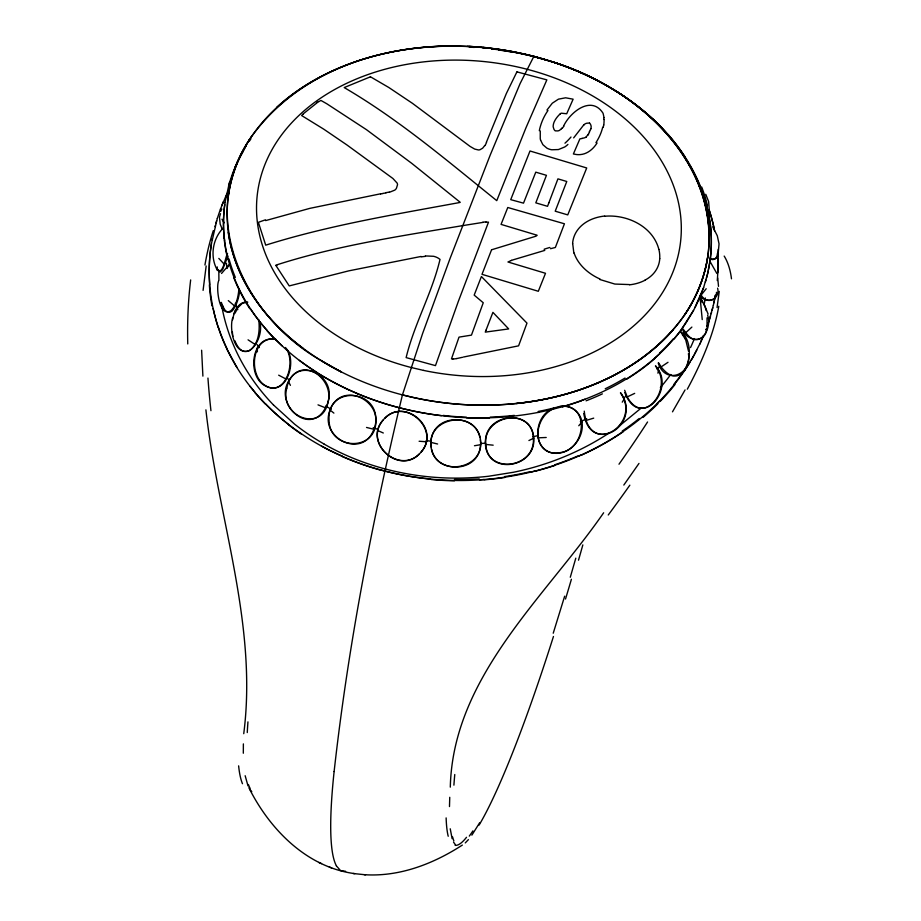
<?xml version="1.0" encoding="UTF-8"?>
<svg xmlns="http://www.w3.org/2000/svg" width="921" height="921" viewBox="0 0 921 921"><rect width="100%" height="100%" fill="white"/><g stroke="black" fill="none" stroke-linecap="round" stroke-linejoin="round"><path stroke-width="1.38" d="M710.218 258.122C713.096 260.079 717.102 259.158 717.989 255.497L718.207 249.418M480.566 444.716C482.903 412.965 432.571 410.743 430.97 442.034C428.622 473.797 478.966 476.019 480.566 444.716L474.465 445.741M238.93 288.641C238.297 296.389 236.605 305.242 230.826 310.78C219.002 318.021 215.986 287.467 218.519 281.216M449.483 806.566L449.747 797.298M479.91 437.613C473.843 408.636 426.009 417.858 431.212 447.019M584.259 411.134C588.772 457.426 643.169 425.629 620.892 392.991M243.374 743.892L243.317 753.228M533.743 438.189C536.264 467.373 487.9 476.295 485.712 444.429C482.777 415.037 531.521 406.149 533.743 438.189L528.919 440.537M572.689 243.524L573.829 252.999M716.492 292.325C716.964 302.514 704.484 302.583 699.937 295.526M243.743 733.692C257.834 624.024 217.77 517.74 205.901 409.845M334.127 771.51C348.265 644.596 372.74 519.007 402.431 394.879L412.838 397.388A241.832 178.87 6.1 0 0 468.789 404.86C548.306 408.314 636.146 382.699 684.234 315.431C696.852 297.149 705.405 275.932 708.145 253.839C718.461 161.117 636.066 87.944 554.43 62.455L533.858 56.377L512.755 51.668A241.647 178.732 6.1 0 0 490.559 48.283A241.728 178.789 6.1 0 0 467.465 46.326M450.3 787.144C452.844 676.693 545.14 597.269 603.646 512.778M719.255 291.404L717.068 307.51M232.645 319.806C233.819 312.392 237.906 301.524 247.081 302.157M717.989 255.497L719.048 243.881L717.286 235.741L712.693 226.773M203.081 290.368L206.154 266.008M227.545 253.482C225.357 256.729 223.273 274.953 217.379 270.221L217.241 266.917M540.27 130.943L540.259 138.53A23.347 16.014 10.7 0 0 540.569 140.165M710.264 224.183L710.517 226.416A255.14 188.713 6.1 0 1 711.323 242.396A255.923 189.289 6.1 0 1 710.126 260.067L709.803 262.312M224.724 204.704L225.023 202.551M710.126 260.067L707.581 273.882L703.609 287.582M228.281 196.369C231.113 175.025 239.345 154.532 251.433 136.745M421.058 452.107C441.93 428.253 403.26 395.5 383.171 420.011C362.92 441.942 398.689 475.432 419.32 453.961M717.482 253.206C717.643 257.109 714.65 261.034 710.448 259.192L709.504 258.49M225.023 202.562L229.156 183.693M657.939 373.212L658.469 369.839L655.856 366.028M603.681 124.968L603.267 127.282M709.654 263.302L709.297 265.444M218.07 326.909A301.708 223.147 6.1 0 1 213.119 308.512L212.578 305.876A311.931 230.711 6.1 0 1 209.723 284.796L209.378 278.844A323.513 239.287 6.3 0 1 211.416 243.708L217.321 218.369M383.297 419.861C362.621 443.508 400.623 476.192 420.932 452.257C441.124 430.349 405.482 396.916 384.817 418.272M715.398 295.077L715.133 296.608M708.756 216.826L708.733 212.578M715.11 296.746L715.318 295.503M212.049 240.001L212.279 238.769M709.112 266.514L708.502 269.68M714.903 297.84L714.339 300.718M708.145 253.839C705.164 275.932 696.69 296.999 684.234 315.431M714.88 297.978L713.349 305.3M225.921 197.198L226.129 196.138M239.69 291.174C238.7 298.243 236.766 305.323 232.196 310.93C228.247 314.625 223.78 310.135 223.043 306.025M714.201 301.432L713.89 302.871M232.84 317.503C229.191 326.31 233.059 356.485 249.499 350.602C258.974 343.694 260.01 330.271 258.697 319.529M708.065 271.776L708.284 270.728M707.823 272.823L706.545 278.004M713.361 305.277L709.101 320.704M712.785 307.683L712.175 310.089M214.973 226.635L215.295 225.438M330.052 410.041C318.643 437.97 362.816 459.89 373.891 429.29C385.703 401.326 341.277 379.383 330.052 410.041L333.897 413.115M711.219 313.658L711.542 312.484M228.581 185.731L228.869 184.718M215.94 223.066L216.619 220.706M590.925 128.675L590.626 129.596M575.798 558.172L570.283 577.248M705.981 280.03L705.382 282.068M229.156 183.716L229.766 181.667M220.522 213.66L219.474 217.137L220.177 224.102L222.26 229.202M710.195 317.169L710.54 316.007M402.431 394.879L422.635 333.425L450.162 258.214L490.191 155.108L520.089 83.604L533.858 56.377L554.43 62.455A241.647 178.732 6.1 0 1 574.946 70.111A241.728 178.789 6.1 0 1 595.116 79.356M564.665 596.175L553.233 633.222M229.456 182.703L232.829 172.757M706.729 328.947C705.313 343.913 686.237 341.472 682.542 329.165M217.321 218.381L220.43 209.171M709.469 319.506L709.838 318.344M708.721 321.855L709.101 320.681M708.721 321.843L708.145 323.559M681.471 329.35L694.066 309.502L703.609 287.605M707.938 324.157L707.547 325.286M703.437 288.1L703.091 289.09M707.742 324.733L706.937 326.99L707.34 325.873M220.43 209.171L227.003 193.422M288.423 381.593C274.47 405.205 310.227 436.945 325.481 407.819C340.033 384.241 303.953 352.432 288.423 381.593L290.426 385.346M702.562 290.552L700.075 296.873M232.829 172.757L237.376 162.073M491.503 249.959L482.005 274.331L538.313 291.278L545.508 273.295L507.955 261.99L511.477 260.436M221.926 205.222L222.364 204.105M222.525 203.702L223.366 201.63M276.312 339.561C252.757 333.816 246.874 371.785 262.37 383.976C284.439 400.497 297.31 362.54 285.475 347.493M486.392 142.271L506.32 93.585L516.612 72.471M700.041 296.953L702.239 319.599M234.774 167.91L236.26 164.491M699.868 297.356L695.079 307.533M233.83 313.831L235.834 309.41M235.005 313.198L237.065 309.421M700.685 342.175L703.644 335.44L699.615 344.454M228.017 256.015L222.514 269.715L220.257 271.971L218.761 271.177M237.365 162.084L245.193 147.579M700.156 343.303L692.534 357.889L684.395 370.864M227.533 192.316L228.086 191.177M696.817 350.061L694.422 354.527M589.647 131.715L588.438 133.879M685.063 389.928L672.491 411.837M241.302 154.325L242.925 151.424M693.536 310.469L685.984 322.937A255.923 189.289 6.1 0 1 673.873 338.905A254.944 188.563 6.1 0 1 660.138 353.284L654.854 358.073M693.801 355.667L691.234 360.111M227.199 267.873L228.972 265.363M479.622 822.81L471.874 835.151M546.936 110.059L552.301 103.21L558.448 99.157L565.621 97.799L573.127 99.18L566.714 113.755L561.142 113.179L560.187 114.008M689.887 362.344L688.505 364.578M484.791 145.495L482.65 148.2L479.933 149.755A4.593 3.235 6.1 0 1 478.356 149.95L474.66 149.064L470.067 146.404L412.424 103.313L388.812 87.495L370.99 77.099A22.806 14.287 -8.1 0 0 370.346 76.88M245.78 146.623L246.391 145.656M622.251 402.143L624.265 399.035M597.084 142.939C593.4 148.903 587.425 154.106 580.149 154.601A14.137 9.624 11.7 0 1 576.235 154.498L573.392 153.968L579.896 138.864L582.176 138.484M587.794 134.961L586.159 136.941M237.802 307.764L242.511 303.159L247.795 302.157M638.99 463.413L623.816 485.056M573.656 137.885L583.35 125.429A41.975 27.849 16.4 0 1 583.949 124.922M563.583 126.131C569.915 112.431 590.948 95.162 602.725 112.742A10.856 6.689 14 0 1 603.151 113.582L604.026 117.577M706.188 288.734L701.157 295.054C706.66 305.231 720.51 299.003 717.62 288.169M222.986 228.281C212.417 239.126 209.792 256.959 217.379 270.221M468.421 839.618L465.255 842.922M578.768 425.744L581.991 422.048C580.575 412.873 572.056 405.516 562.65 406.311M221.535 273.456L230.031 263.636M562.075 127.938L561.396 128.687M687.803 365.683A326.299 241.348 6.1 0 1 674.46 384.31A319.955 236.651 6.1 0 1 659.505 401.176L657.26 403.421M302.825 114.331L301.651 115.551L323.743 129.17L346.883 144.919L392.899 178.478L397.17 183.129A8.254 6.044 1.9 0 1 397.515 184.753L396.421 188.31A8.139 5.963 2 0 1 394.775 190.129L389.318 192.328M583.879 124.888L584.559 124.266A7.264 4.743 13.9 0 1 585.18 123.851A5.906 3.857 14.1 0 1 586.965 123.207L589.164 123.057M707.627 315.224C712.635 329.66 698.325 350.889 685.846 332.619L691.89 327.082M641.569 407.761L619.349 425.928M624.254 397.492L626.349 395.949M316.974 102.853L303.723 113.479A60.728 38.889 -7.5 0 0 302.94 114.377M681.344 332.078C699.465 346.71 683.946 396.26 661.14 366.903L668.001 362.298M609 433.1C585.215 448.757 558.863 460.442 531.405 467.983A240.346 181.368 5.7 0 1 513.377 472.277L488.648 476.238A219.923 166.16 5.7 0 1 444.152 477.872A209.781 158.377 5.7 0 1 329.315 447.007L324.031 444.06M318.493 101.817L320.911 100.435L326.828 103.785L366.466 129.677L411.664 163.282L460.247 202.332A12.387 9.129 5.6 0 1 459.372 202.585C394.395 214.558 328.855 225.334 265.709 245.159L258.605 223.055M462.354 845.075C433.388 863.875 399.23 877.068 364.221 874.685M553.648 408.245C530.657 416.361 532.2 459.13 561.28 452.418C585.088 448.803 590.361 405.608 562.259 406.046M554.039 408.521C537.3 415.164 530.438 443.554 549.077 452.004C566.714 458.635 584.939 439.524 581.991 422.048M624.668 390.285L627.236 396.916L634.696 393.371M581.784 454.698L578.964 455.953A268.253 198.406 6.1 0 1 554.937 465.186A257.028 190.106 6.1 0 1 530.07 472.277A246.759 182.508 6.1 0 1 504.766 477.17A237.825 175.899 6.1 0 1 479.438 479.876A230.595 170.546 6.1 0 1 454.479 480.463A224.943 166.379 6.1 0 1 430.211 479.07A220.614 163.167 6.1 0 1 342.175 456.309A224.943 166.379 6.1 0 1 321.371 446.017A230.584 170.535 6.1 0 1 301.386 433.756A237.825 175.899 6.1 0 1 282.586 419.677A246.759 182.508 6.1 0 1 265.352 403.778A257.028 190.106 6.1 0 1 250.028 386.29A268.253 198.406 6.1 0 1 236.812 367.295M580.345 421.599L586.758 418.836M370.415 76.823L344.178 87.564C399 119.534 447.479 160.979 496.764 200.651L525.96 127.8L546.855 79.874L517.049 71.907M277.244 264.707C337.282 245.481 400.036 236.167 462.054 225.726M584.904 399.242L581.232 400.6M265.651 220.591L309.813 208.365L380.569 193.801M544.783 250.397L513.365 259.768A81.704 63.584 9.9 0 0 511.431 260.355M491.572 249.787L535.815 236.237A7.898 5.906 9.2 0 0 537.173 235.258L501.059 224.39L507.782 207.501L564.435 223.78L555.363 247.473L550.539 248.693M585.929 420.506L593.711 418.134M463.39 357.049L518.592 345.836L526.973 323.121L481.407 276.542L474.188 295.111L483.249 302.756L471.46 335.129L459.015 337.121L451.474 358.868A6.528 5.595 5.8 0 0 452.936 358.971M535.055 471.034L530.07 472.277M462.388 357.313L456.758 358.557M532.706 436.819L538.405 435.495M558.299 406.978L560.429 406.506M626.211 379.072A250.293 185.133 6.1 0 1 606.352 389.974L601.125 392.45A247.139 182.795 6.1 0 1 562.201 406.737A244.514 180.85 6.1 0 1 538.601 412.332L537.933 412.458M462.503 225.657L482.984 222.387M421.104 256.452L348.771 270.855L289.229 285.913L275.782 265.283M382.906 193.387L385.957 192.95M629.527 284.577L614.837 284.059L599.87 279.512M484.158 479.53L479.438 479.876M425.375 255.934L433.561 256.291A13.378 10.327 4.3 0 1 438.557 258.341L440.019 259.388C432.064 293.143 414.277 323.835 406.126 357.601L435.472 365.625L458.278 301.558L488.498 222.157L486.058 222.145M604.729 216.251C627.074 214.19 652.989 226.416 658.872 249.441M480.739 443.45L485.563 443.231M538.244 437.82L546.211 437.487M452.948 358.983L453.546 358.971A16.486 14.057 5.6 0 0 454.537 358.868L455.722 358.73A34.906 29.299 4.8 0 0 456.747 358.522M419.113 441.251L426.055 441.735M248.9 787.777C269.772 829.453 306.705 867.283 354.804 873.649M485.712 444.429L493.172 445.177M353.065 873.499L365.533 874.8M493.668 49.147L491.745 48.928A238.562 176.441 6.1 0 1 511.443 51.795M441.412 415.659L441.182 415.624A238.355 176.233 6.1 0 1 399.346 407.738L393.797 406.265A238.458 176.371 6.1 0 1 357.855 393.808M426.101 440.549L430.936 441.228M345.628 871.312L340.471 870.541L336.384 865.867M514.183 52.29L515.553 52.543M275.391 338.928C252.55 336.338 248.336 371.693 262.969 383.953C283.944 400.105 297.575 364.635 287.099 349.416M515.541 52.543L518.281 53.084M519.605 53.349L522.322 53.913M522.299 53.913L526.328 54.8M533.858 56.377C436.036 31.395 314.994 50.171 252.055 135.824C194.93 215.226 244.157 317.146 321.682 360.905A241.728 178.789 6.1 0 0 341.069 371.842M527.641 55.099L530.277 55.721M431.04 442.402L437.613 444.014M531.578 56.031L544.587 59.52M366.523 427.436L373.891 429.29M536.206 57.206L538.29 57.758M538.981 57.942L539.671 58.138M540.362 58.322L541.053 58.518M379.199 469.537L384.886 471.068A220.787 163.213 6.1 0 0 430.222 478.966M541.663 58.691L542.262 58.852M542.872 59.025L543.471 59.197M544.069 59.37L545.278 59.727M545.877 59.9L549.802 61.085M549.779 61.085L551.103 61.5M551.069 61.488L552.393 61.914M552.37 61.903L553.694 62.329M553.671 62.317L554.983 62.755M554.972 62.743L556.272 63.181A238.332 176.441 6.1 0 1 578.1 71.389L585.526 74.728M373.189 427.77L377.737 429.301M318.01 404.86L325.481 407.819M318.77 862.413L321.51 863.61M329.281 866.926L331.652 867.962M377.955 430.637L383.309 432.997M349.312 390.044L357.855 393.797A238.769 176.602 6.1 0 1 337.523 384.31A240.013 177.626 6.1 0 1 316.732 372.568M330.927 451.025L321.371 446.017M278.672 375.169L285.982 379.003M331.307 409.269L325.562 406.023M321.682 360.905L341.15 371.842M618.003 92.319L625.267 97.096M316.847 372.464L309.571 367.675A241.314 178.686 6 0 1 299.29 360.376A242.741 179.537 6.1 0 1 282.16 345.905L276.139 340.114M248.06 339.826L254.944 344.339M289.067 424.88L282.586 419.677A246.747 182.439 6.1 0 1 265.432 403.732M228.293 300.603L234.36 305.784M286.408 377.472L288.4 379.268M251.778 791.703L249.867 789.412M597.326 80.472A240.508 177.891 6.1 0 1 635.467 104.453A242.741 179.537 6.1 0 1 652.575 118.774L658.711 124.657M455.25 844.534L453.523 842.105M273.502 404.987L294.593 424.144A222.445 168.013 5.7 0 0 324.065 444.014M218.818 258.41L223.826 263.774M699.12 298.404L701.929 301.984M685.846 332.619L683.048 329.027M255.393 392.853L250.028 386.29M680.861 332.147L685.638 339.596L688.517 351.223M257.028 344.523L259.262 347.585M702.654 301.386L700.305 298.093L704.864 305.945L708.111 314.142M661.14 366.903L658.676 362.932M620.42 392.933C642.363 423.015 591.075 457.219 583.741 413.471M684.591 156.259L681.183 151.24A246.356 182.243 6.1 0 0 668.001 134.397M250.247 308.523L253.666 313.531A246.425 182.266 6.1 0 0 266.94 330.34A244.514 180.85 6.1 0 0 282.275 346.008M655.43 366.04C675.312 389.767 639.819 431.086 624.795 392.599M710.137 261.668L716.883 273.525M221.961 219.233L224.217 222.824M218.277 269.565L218.795 270.555M699.304 185.72L699.868 186.882M226.739 348.702L236.904 367.444A285.637 211.266 6.1 0 1 218.104 326.897A301.766 223.089 6.3 0 1 213.177 308.512M627.236 396.916C643.215 426.711 672.376 390.78 658.469 369.839M658.193 363.001C665.388 385.45 692.258 374.64 688.401 353.676M234.901 340.793C245.447 367.583 265.133 337.731 259.641 321.89M248.002 785.878L245.159 775.724M237.814 309.629L235.35 303.297M705.751 194.285L708.617 201.561L709.239 209.24M223.861 309.928L221.362 302.387M452.13 838.697L450.231 828.785M540.604 140.165L542.872 144.689L546.844 148.097A10.776 7.426 10.2 0 0 551.737 149.766L558.425 149.559L564.746 146.969A28.401 19.134 8.7 0 0 567.912 144.413M431.627 449.149C437.694 478.126 485.528 468.893 480.325 439.731M706.177 310.573L704.864 305.945M684.245 335.451L685.201 338.882M709.158 209.827A301.754 223.285 6 0 1 714.086 228.224L714.569 230.86M221.167 302.618C226.451 335.624 241.233 366.834 262.45 392.588A245.09 184.914 5.8 0 0 273.491 404.998M707.052 317.849L707.017 326.92M224.586 240.588L224.333 238.366M226.405 263.302L226.934 268.495M232.357 331.859L232.783 336.499M717.712 278.004L718.518 286.35M202.896 376.125L201.618 350.233M717.632 254.921L717.781 257.892A321.061 237.48 6 0 1 717.781 272.766A326.08 241.175 6.1 0 1 717.263 280.525M218.83 270.797L218.91 280.468M257.35 347.643L257.362 351.822M673.032 329.891A241.728 178.789 6.1 0 1 516.255 403.548M492.367 405.102A241.728 178.789 6.1 0 1 468.731 404.883M303.159 348.414A241.728 178.789 6.1 0 1 257.592 302.871M231.839 250.04A241.728 178.789 6.1 0 1 228.212 232.115M276.599 107.469A241.728 178.789 6.1 0 1 443.818 46.096M614.595 90.281A241.728 178.789 6.1 0 1 709.205 236.72M257.684 302.882A241.751 178.801 6.1 0 1 231.954 250.052M336.395 865.809A372.752 49.158 -75.5 0 1 334.116 771.556M357.785 393.774A238.309 176.256 6.1 0 0 443.093 415.855A238.769 176.602 6.1 0 0 466.417 417.662A240.531 177.903 6.1 0 0 514.517 415.993A242.741 179.537 6.1 0 0 538.601 412.332M466.406 417.213A238.804 176.153 6.1 0 1 443.151 415.417M489.535 417.904A240.013 177.58 6.1 0 1 466.417 417.789M514.344 415.383A241.267 177.741 6 0 1 490.237 417.109M561.718 405.919A244.456 179.975 5.9 0 1 538.232 411.457M581.358 400.785A246.552 182.289 6.1 0 1 562.305 406.932M602.369 393.877A247.553 185.466 7.1 0 1 586.067 400.819M625.037 378.047A250.512 183.705 5.3 0 1 605.224 388.766M660.127 353.284A252.826 186.998 6.1 0 1 626.211 379.084M655.13 358.257A252.711 187.193 6.3 0 1 626.499 379.325M673.424 338.686A254.944 188.16 5.7 0 1 659.655 352.996M681.655 329.43A255.865 189.289 6.1 0 1 674.057 339.009M710.103 260.067A255.969 189.358 5.8 0 0 711.392 242.407A254.265 188.057 6.1 0 0 706.752 205.682A252.078 186.445 6.1 0 0 700.72 187.159A249.303 184.396 6.1 0 0 681.183 151.24A246.425 182.266 6.1 0 0 667.909 134.443A244.514 180.85 6.1 0 0 652.575 118.774M701.687 186.986A252.25 187.4 4.9 0 1 707.466 205.613M706.476 205.705A253.471 187.216 6.6 0 1 710.079 224.194M684.153 156.397A249.43 184.131 6.4 0 1 700.386 187.216M658.55 124.749A244.733 180.758 6.2 0 1 667.748 134.512M652.505 118.809A242.73 179.457 6.1 0 0 635.409 104.499A241.302 178.26 6.2 0 0 625.198 97.166M469.411 47.167A238.562 176.441 6.1 0 1 474.327 47.42M483.099 48.053A238.562 176.441 6.1 0 1 485.989 48.318M556.457 63.227A238.562 176.441 6.1 0 1 597.51 80.518M585.48 74.797A238.873 176.418 6.2 0 1 597.269 80.53A239.978 177.362 6.1 0 1 617.853 92.445M469.399 46.453A239.115 177.684 6.1 0 1 474.28 46.706M483.065 47.351A239.115 177.684 6.1 0 1 485.989 47.616M249.533 140.901A254.104 187.942 6.1 0 1 250.834 138.99M248.912 140.648A255.474 189.553 6.8 0 1 250.224 138.703M224.24 238.366A255.508 189.024 6 0 1 224.736 204.704A254.806 188.46 6.1 0 0 228.086 259.1A252.078 186.445 6.1 0 0 234.13 277.624A249.303 184.396 6.1 0 0 253.655 313.543A246.356 182.174 6.1 0 0 267.032 330.294M235.339 277.417A252.273 185.582 7.4 0 1 229.03 259.008M227.752 259.135A253.471 187.78 5.5 0 1 224.367 240.6M249.764 308.673A249.43 184.868 5.8 0 1 233.773 277.682M275.978 340.206A244.733 181.264 6 0 1 266.791 330.409M299.371 360.33A240.531 177.903 6.1 0 0 337.523 384.31A238.907 176.867 6.1 0 0 349.278 390.09M454.49 480.797A225.115 166.793 6.1 0 1 431.247 479.519M479.242 478.908A230.526 169.614 6 0 1 454.421 479.484M504.869 477.458A238.654 176.774 6.1 0 1 484.227 479.829M529.805 471.759A246.759 181.967 6 0 1 504.57 476.618M555.064 465.37A258.191 191.131 6.1 0 1 535.17 471.241M578.676 455.607A268.253 198.015 6 0 1 554.684 464.794M578.987 455.976A285.637 211.266 6.1 0 0 622.941 431.65A301.708 223.147 6.1 0 0 639.98 418.963L642.282 417.063A311.931 230.711 6.1 0 0 659.505 401.176M623.114 431.788A286.005 211.715 6.2 0 1 581.968 454.905M639.255 418.468A301.754 222.306 5.7 0 1 622.216 431.074M657.859 403.778A311.263 231.021 6.6 0 1 642.927 417.489M674.966 384.552A319.932 237.158 6.5 0 1 660.081 401.498M684.015 370.714A325.55 240.381 5.8 0 1 674.034 384.115M717.62 254.576A319.955 236.651 6.1 0 1 717.77 272.766M709.089 209.838A301.708 223.147 6.1 0 1 714.028 228.224M209.7 284.796A323.006 238.907 6.1 0 1 211.439 243.72M211.98 305.91A311.828 230.987 5.1 0 1 209.366 284.785M226.992 348.645A290.702 214.823 6.3 0 1 218.277 326.874M265.167 403.882A254.956 188.863 5.9 0 1 255.209 392.933M301.179 433.964A236.167 175.128 5.9 0 1 288.86 425.03M342.29 456.148A222.894 165.515 5.9 0 1 331.042 450.887M379.118 469.722A221.098 163.708 6.1 0 1 342.071 456.448M718.76 306.267A255.578 94.103 -48.4 0 1 687.308 389.192M724.182 256.073A307.084 102.266 -52.2 0 1 731.481 278.81M582.843 544.898A331.756 50.586 -74.5 0 1 578.503 560.198M571.4 579.286A324.526 38.394 -74.4 0 1 565.517 599.018M553.463 636.48A328.221 37.784 -74.5 0 1 479.116 825.055M472.91 830.88A324.526 35.608 -74.3 0 1 469.296 836.084M466.51 837.293A331.756 38.314 -75.7 0 1 455.124 845.328M453.869 840.873A323.939 38.394 -75.6 0 1 452.614 836.993M448.216 836.256A329.234 37.749 -76.3 0 1 446.132 817.906M453.903 785.153A329.683 40.225 -75.9 0 1 454.767 774.515M629.849 485.171A345.686 71.424 -52.9 0 1 608.251 514.989M647.555 421.991A307.096 65.184 -52.7 0 1 618.993 464.207M204.946 265.006A255.578 146.14 73.5 0 1 213.304 230.618M220.695 211.473A255.578 146.14 73.5 0 1 221.823 209.021M187.757 343.936A307.084 161.048 76.5 0 1 190.659 279.926M210.944 410.697A345.674 141.235 80.3 0 1 207.95 378.07M247.265 732.563A329.683 42.988 -76.1 0 1 247.945 721.88M242.476 783.713A329.234 52.509 -73.2 0 1 238.631 765.858M250.144 788.422A323.939 46.695 -75.8 0 1 248.394 784.496M694.434 338.56A321.924 238.666 6 0 1 690.52 347.585M670.764 374.467A315.408 231.62 2.9 0 1 660.38 387.58M705.359 297.967A320.761 235.339 3.3 0 1 703.966 304.978M498.791 50.01A238.205 176.015 6.1 0 1 511.592 52.025M684.28 332.308A281.446 208.169 6.1 0 1 682.53 335.394M660.403 365.568A281.446 208.169 6.1 0 1 657.053 369.217M486.541 142.306A46.464 32.488 4.7 0 1 485.033 145.564M516.566 72.46A17.395 10.05 13.2 0 1 516.992 71.873M275.874 265.478A50.287 44.945 -11.8 0 1 277.325 264.903M482.926 222.18A44.692 34.1 7.4 0 1 486.023 221.915M421.231 256.878A54.178 42.458 4.5 0 1 425.467 256.36M316.697 102.692A58.863 37.047 -6.5 0 1 318.217 101.655M258.364 222.329A254.081 229.882 -26.2 0 1 265.432 219.854M380.626 193.963A43.08 32.258 1.9 0 1 382.952 193.56M389.203 192.063A35.136 24.994 1.1 0 1 385.876 192.662M659.758 258.605A42.792 32.235 20.1 0 1 645.057 280.088M658.906 249.441A48.56 36.679 19 0 1 659.712 258.594M645.137 280.168A45.636 33.985 18.5 0 1 629.607 284.808M600.112 279.075A44.645 32.615 17.2 0 1 574.094 252.987M572.609 243.512A44.91 33.663 15.1 0 1 604.66 216.044M544.104 249.257A98.248 79.908 16.6 0 1 549.918 247.461M560.095 113.962A53.096 35.804 17.3 0 0 555.19 119.96L554.926 120.501A26.444 17.752 16 0 0 553.153 126.741L553.97 129.331A7.898 5.296 11 0 0 555.225 130.851L557.562 130.92A4.329 2.901 10.5 0 0 559.335 130.437L560.59 129.493A28.781 19.111 9.4 0 0 561.499 128.733M563.825 126.223A48.502 31.636 7.3 0 1 562.363 128.065M603.75 117.566A60.659 38.026 9.6 0 1 603.923 119.477M604.107 119.488A71.919 45.555 -1.1 0 1 604.072 120.778A92.537 58.633 3.4 0 1 603.773 124.98M602.702 127.236A106.099 66.934 -0.5 0 1 595.945 142.64M586.297 137.045A11.04 7.149 11.1 0 1 582.095 138.323M588.646 133.948A49.135 32.154 9.5 0 1 588.024 135.042M590.442 129.539A43.483 27.975 6.8 0 1 589.348 131.622M589.532 122.942A10.304 6.712 11.4 0 1 590.787 128.629M570.985 137.033A94.679 58.829 -1.5 0 1 564.976 143.181M539.315 130.69A116.794 78.826 17 0 1 547.949 110.543M485.413 441.746C484.285 474.027 533.363 469.687 533.455 440.18C534.571 407.876 485.425 412.194 485.413 441.746M375.872 419.677C377.426 452.407 328.371 450.668 329.05 419.308C327.243 386.613 376.171 388.455 375.872 419.677M286.799 388.178C278.902 416.396 322.385 433.941 328.313 401.049C336.338 372.821 292.797 355.299 286.799 388.178M548.847 202.85L547.535 206.316L535.803 202.85L546.441 175.324L535.78 172.158L523.508 203.15L510.729 199.65L530.001 150.998L586.712 167.967L567.75 214.892L555.213 211.197L566.772 181.495L557.93 178.858L548.847 202.85M706.096 329.269L705.889 329.833L706.096 329.258M485.989 330.248L485.263 332.124L508.68 328.924L492.919 312.357L485.989 330.248M423.499 370.392L411.031 367.467A212.935 157.491 6.1 0 1 317.86 100.067A212.935 157.491 6.1 0 1 672.572 183.302A212.935 157.491 6.1 0 1 423.499 370.392M320.957 360.456A241.659 178.743 6.1 0 0 707.052 260.942A241.659 178.743 6.1 0 0 376.447 55.49A241.659 178.743 6.1 0 0 320.957 360.456"/></g></svg>
